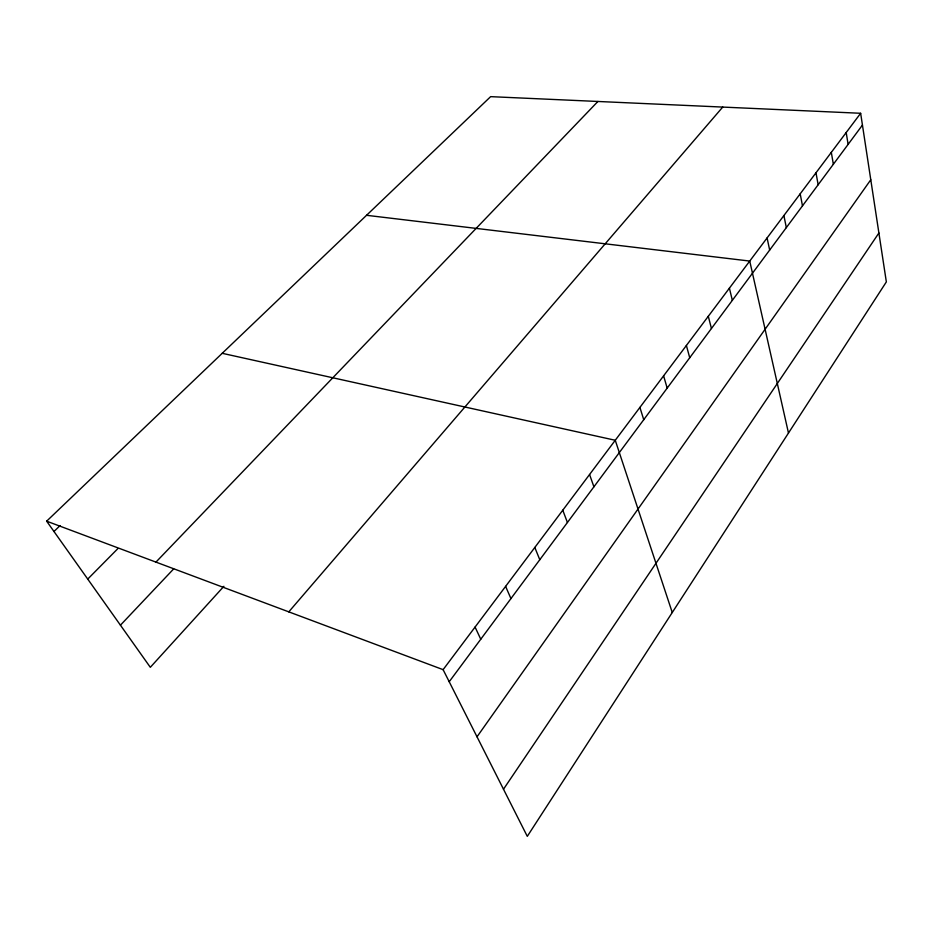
<?xml version="1.0" encoding="UTF-8"?>
<svg xmlns="http://www.w3.org/2000/svg" width="933" height="933" viewBox="0 0 933 933"><rect width="100%" height="100%" fill="white"/><g stroke="black" fill="none" stroke-linecap="round" stroke-linejoin="round"><path stroke-width="1.4" d="M503.493 789.213L878.898 232.993M477.02 736.802L870.781 179.754M449.205 681.743L862.442 125.092M860.646 113.278L886.35 281.906L527.297 836.353L443.105 669.661L860.646 113.278L490.641 96.647L46.65 521.174L150.318 667.305L223.897 586.309M288.787 611.861L722.737 107.073M120.439 625.18L173.666 568.897M155.951 562.109L597.913 101.464M87.737 579.09L117.733 548.744M53.974 531.495L60.074 525.606M366.541 215.301L749.735 261.065L788.478 433.04M222.206 353.304L615.255 440.271L672.261 612.515M46.65 521.174L443.105 669.661M475.072 627.069L480.763 639.233M505.604 586.379L510.934 598.601M534.807 547.461L539.787 559.73M562.774 510.211L567.427 522.503M589.563 474.512L593.913 486.816M639.91 407.406L643.735 419.71M663.608 375.836L667.177 388.128M686.385 345.478L689.732 357.759M708.299 316.275L711.436 328.521M729.408 288.157L732.335 300.368M767.089 237.938L769.667 250.067M783.895 215.546L786.332 227.629M800.187 193.831L802.485 205.866M815.99 172.78L818.148 184.757M831.315 152.347L833.356 164.29M846.196 132.521L848.109 144.405"/></g></svg>
